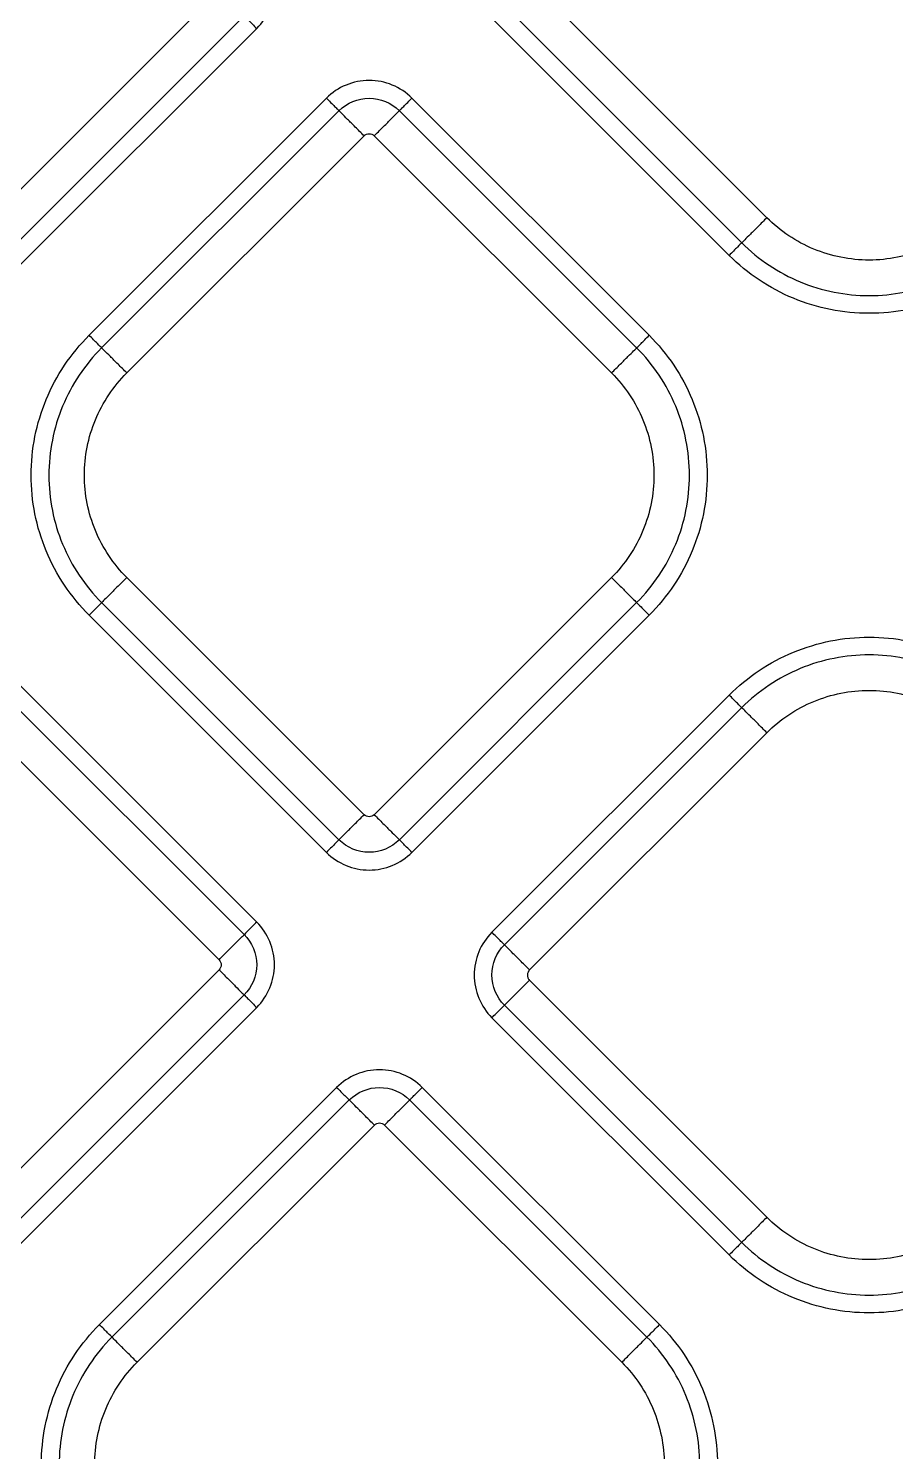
# Model space of a CAD drawing. Extents: x 525 to 613, y 487 to 635.
# Drawn here: x 558.407 to 560.814, y 541.13 to 545.083 of the extents above; entities that cross this region are included whole.
import ezdxf

# ---------------------------------------------------------------- set-up
doc = ezdxf.new("R2010")
doc.units = 0
doc.header["$MEASUREMENT"] = 0
doc.layers.add('1', color=4, linetype='Continuous')
doc.layers.add('STD TEST', color=3, linetype='Continuous')

# ---------------------------------------------------------------- blocks, each defined once
blk = doc.blocks.new('2023 VANGUARD')
at = {"layer": '1', "color": 3, "linetype": 'Continuous', "lineweight": 25}
for p, q in [((-10.024, -47.5036), (-10.6829, -48.1625)), ((-8.503, -48.134), (-9.1618, -47.4751)), ((-9.2315, -47.5449), (-8.5727, -48.2037)), ((-10.6131, -48.2322), (-9.9543, -47.5734)), ((-9.2664, -47.5797), (-8.6075, -48.2386)), ((-10.5783, -48.2671), (-9.9194, -47.6082)), ((-9.7259, -47.8018), (-10.3847, -48.4606)), ((-8.8296, -48.4606), (-9.4884, -47.8018)), ((-9.691, -47.8366), (-10.3499, -48.4955)), ((-8.8645, -48.4955), (-9.5233, -47.8366)), ((-10.2801, -48.5652), (-9.6213, -47.9064)), ((-9.593, -47.9064), (-8.9342, -48.5652)), ((-9.6213, -49.7922), (-10.2801, -49.1333)), ((-8.9342, -49.1333), (-9.593, -49.7922)), ((-10.3499, -49.2031), (-9.691, -49.8619)), ((-9.5233, -49.8619), (-8.8645, -49.2031)), ((-10.3847, -49.2379), (-9.7259, -49.8968)), ((-9.4884, -49.8968), (-8.8296, -49.2379)), ((-9.9194, -50.0903), (-10.5782, -49.4314)), ((-9.9543, -50.1251), (-10.6131, -49.4663)), ((-8.6076, -49.4599), (-9.2664, -50.1188)), ((-8.5727, -49.4948), (-9.2315, -50.1536)), ((-10.6828, -49.536), (-10.024, -50.1949)), ((-9.1618, -50.2234), (-8.503, -49.5645)), ((-10.024, -50.2231), (-10.6828, -50.882)), ((-8.503, -50.9105), (-9.1618, -50.2516)), ((-10.6131, -50.9517), (-9.9543, -50.2929)), ((-10.5782, -50.9866), (-9.9194, -50.3277)), ((-9.2664, -50.3562), (-8.6076, -51.0151)), ((-9.2315, -50.3214), (-8.5727, -50.9802)), ((-9.6974, -50.5498), (-10.3562, -51.2086)), ((-8.8011, -51.2086), (-9.4599, -50.5498)), ((-9.6625, -50.5846), (-10.3213, -51.2434)), ((-8.836, -51.2434), (-9.4948, -50.5846)), ((-10.2516, -51.3132), (-9.5928, -50.6543)), ((-9.5645, -50.6543), (-8.9057, -51.3132))]:
    blk.add_line(p, q, dxfattribs=at)
for points, knots in [([(-9.9194, -47.6082), (-9.8881, -47.5769), (-9.8703, -47.5339), (-9.8702, -47.4452), (-9.8883, -47.4019), (-9.9194, -47.3708)], [0, 0, 0, 0, 0.5, 0.5, 1, 1, 1, 1]), ([(-9.9543, -47.5734), (-9.9537, -47.574), (-9.9524, -47.5753), (-9.9483, -47.5794), (-9.9456, -47.5821), (-9.939, -47.5887), (-9.9352, -47.5925), (-9.9273, -47.6004), (-9.9232, -47.6044), (-9.9194, -47.6082)], [0, 0, 0, 0, 0.25, 0.25, 0.5, 0.5, 0.75, 0.75, 1, 1, 1, 1]), ([(-9.4884, -47.8018), (-9.5198, -47.7704), (-9.5628, -47.7526), (-9.6514, -47.7526), (-9.6948, -47.7707), (-9.7259, -47.8018)], [0, 0, 0, 0, 0.5, 0.5, 1, 1, 1, 1]), ([(-9.7259, -47.8018), (-9.7221, -47.8056), (-9.718, -47.8096), (-9.7102, -47.8175), (-9.7064, -47.8213), (-9.6998, -47.8279), (-9.697, -47.8307), (-9.693, -47.8347), (-9.6917, -47.836), (-9.691, -47.8366)], [0, 0, 0, 0, 0.25, 0.25, 0.5, 0.5, 0.75, 0.75, 1, 1, 1, 1]), ([(-9.691, -47.8366), (-9.6691, -47.8147), (-9.6384, -47.8019), (-9.5758, -47.8019), (-9.5455, -47.8145), (-9.5233, -47.8366)], [0, 0, 0, 0, 0.5, 0.5, 1, 1, 1, 1]), ([(-9.5233, -47.8366), (-9.5227, -47.836), (-9.5214, -47.8347), (-9.5173, -47.8307), (-9.5146, -47.8279), (-9.508, -47.8213), (-9.5042, -47.8175), (-9.4963, -47.8096), (-9.4922, -47.8056), (-9.4884, -47.8018)], [0, 0, 0, 0, 0.25, 0.25, 0.5, 0.5, 0.75, 0.75, 1, 1, 1, 1]), ([(-9.6213, -47.9064), (-9.6296, -47.8981), (-9.6378, -47.8898), (-9.6534, -47.8743), (-9.6606, -47.867), (-9.6733, -47.8544), (-9.6786, -47.849), (-9.6868, -47.8408), (-9.6896, -47.838), (-9.691, -47.8366)], [0, 0, 0, 0, 0.25, 0.25, 0.5, 0.5, 0.75, 0.75, 1, 1, 1, 1]), ([(-9.593, -47.9064), (-9.5856, -47.899), (-9.5777, -47.8911), (-9.5622, -47.8755), (-9.5546, -47.8679), (-9.5413, -47.8546), (-9.5356, -47.849), (-9.5273, -47.8406), (-9.5246, -47.8379), (-9.5233, -47.8366)], [0, 0, 0, 0, 0.25, 0.25, 0.5, 0.5, 0.75, 0.75, 1, 1, 1, 1]), ([(-9.6213, -47.9064), (-9.6176, -47.9027), (-9.6124, -47.9005), (-9.6019, -47.9005), (-9.5967, -47.9027), (-9.593, -47.9064)], [0, 0, 0, 0, 0.5, 0.5, 1, 1, 1, 1]), ([(-8.503, -48.134), (-8.5112, -48.1422), (-8.5195, -48.1505), (-8.535, -48.166), (-8.5423, -48.1733), (-8.5549, -48.1859), (-8.5603, -48.1913), (-8.5685, -48.1995), (-8.5713, -48.2023), (-8.5727, -48.2037)], [0, 0, 0, 0, 0.25, 0.25, 0.5, 0.5, 0.75, 0.75, 1, 1, 1, 1]), ([(-7.9348, -48.134), (-7.972, -48.1712), (-8.0166, -48.2009), (-8.1137, -48.2412), (-8.1663, -48.2516), (-8.2715, -48.2516), (-8.324, -48.2412), (-8.4212, -48.2009), (-8.4658, -48.1712), (-8.503, -48.134)], [0, 0, 0, 0, 0.25, 0.25, 0.5, 0.5, 0.75, 0.75, 1, 1, 1, 1]), ([(-8.5727, -48.2037), (-8.5741, -48.2051), (-8.5784, -48.2094), (-8.591, -48.222), (-8.5993, -48.2303), (-8.6075, -48.2386)], [0, 0, 0, 0, 0.5, 0.5, 1, 1, 1, 1]), ([(-8.5727, -48.2037), (-8.5264, -48.25), (-8.4709, -48.2871), (-8.3499, -48.3372), (-8.2844, -48.3502), (-8.1534, -48.3502), (-8.0879, -48.3372), (-7.9669, -48.2871), (-7.9114, -48.25), (-7.8651, -48.2037)], [0, 0, 0, 0, 0.25, 0.25, 0.5, 0.5, 0.75, 0.75, 1, 1, 1, 1]), ([(-7.8302, -48.2386), (-7.8811, -48.2894), (-7.9421, -48.3302), (-8.075, -48.3852), (-8.1469, -48.3995), (-8.2908, -48.3995), (-8.3628, -48.3852), (-8.4957, -48.3302), (-8.5567, -48.2894), (-8.6075, -48.2386)], [0, 0, 0, 0, 0.25, 0.25, 0.5, 0.5, 0.75, 0.75, 1, 1, 1, 1]), ([(-10.3847, -49.2379), (-10.4356, -49.187), (-10.4763, -49.1261), (-10.5314, -48.9931), (-10.5457, -48.9212), (-10.5457, -48.7773), (-10.5314, -48.7054), (-10.4763, -48.5725), (-10.4356, -48.5115), (-10.3847, -48.4606)], [0, 0, 0, 0, 0.25, 0.25, 0.5, 0.5, 0.75, 0.75, 1, 1, 1, 1]), ([(-10.3499, -48.4955), (-10.3512, -48.4941), (-10.3556, -48.4898), (-10.3682, -48.4771), (-10.3765, -48.4689), (-10.3847, -48.4606)], [0, 0, 0, 0, 0.5, 0.5, 1, 1, 1, 1]), ([(-8.8645, -48.4955), (-8.8631, -48.4941), (-8.8587, -48.4898), (-8.8461, -48.4771), (-8.8379, -48.4689), (-8.8296, -48.4606)], [0, 0, 0, 0, 0.5, 0.5, 1, 1, 1, 1]), ([(-8.8296, -48.4606), (-8.7787, -48.5115), (-8.738, -48.5725), (-8.6829, -48.7054), (-8.6686, -48.7773), (-8.6686, -48.9212), (-8.6829, -48.9931), (-8.738, -49.1261), (-8.7787, -49.187), (-8.8296, -49.2379)], [0, 0, 0, 0, 0.25, 0.25, 0.5, 0.5, 0.75, 0.75, 1, 1, 1, 1]), ([(-10.3499, -48.4955), (-10.3962, -48.5418), (-10.4333, -48.5973), (-10.4834, -48.7183), (-10.4964, -48.7838), (-10.4964, -48.9148), (-10.4834, -48.9802), (-10.4333, -49.1012), (-10.3962, -49.1567), (-10.3499, -49.2031)], [0, 0, 0, 0, 0.25, 0.25, 0.5, 0.5, 0.75, 0.75, 1, 1, 1, 1]), ([(-10.2801, -48.5652), (-10.2884, -48.5569), (-10.2967, -48.5487), (-10.3122, -48.5331), (-10.3195, -48.5259), (-10.3321, -48.5132), (-10.3375, -48.5079), (-10.3457, -48.4997), (-10.3485, -48.4969), (-10.3499, -48.4955)], [0, 0, 0, 0, 0.25, 0.25, 0.5, 0.5, 0.75, 0.75, 1, 1, 1, 1]), ([(-8.9342, -48.5652), (-8.9259, -48.5569), (-8.9177, -48.5487), (-8.9021, -48.5331), (-8.8949, -48.5259), (-8.8822, -48.5132), (-8.8769, -48.5079), (-8.8687, -48.4997), (-8.8658, -48.4969), (-8.8645, -48.4955)], [0, 0, 0, 0, 0.25, 0.25, 0.5, 0.5, 0.75, 0.75, 1, 1, 1, 1]), ([(-8.8645, -49.2031), (-8.8182, -49.1567), (-8.7811, -49.1012), (-8.7309, -48.9802), (-8.7179, -48.9148), (-8.7179, -48.7838), (-8.7309, -48.7183), (-8.7811, -48.5973), (-8.8182, -48.5418), (-8.8645, -48.4955)], [0, 0, 0, 0, 0.25, 0.25, 0.5, 0.5, 0.75, 0.75, 1, 1, 1, 1]), ([(-10.2801, -49.1333), (-10.3173, -49.0961), (-10.3471, -49.0516), (-10.3873, -48.9544), (-10.3978, -48.9019), (-10.3978, -48.7967), (-10.3873, -48.7441), (-10.3471, -48.6469), (-10.3173, -48.6024), (-10.2801, -48.5652)], [0, 0, 0, 0, 0.25, 0.25, 0.5, 0.5, 0.75, 0.75, 1, 1, 1, 1]), ([(-8.9342, -48.5652), (-8.897, -48.6024), (-8.8672, -48.6469), (-8.827, -48.7441), (-8.8165, -48.7967), (-8.8165, -48.9019), (-8.827, -48.9544), (-8.8672, -49.0516), (-8.897, -49.0961), (-8.9342, -49.1333)], [0, 0, 0, 0, 0.25, 0.25, 0.5, 0.5, 0.75, 0.75, 1, 1, 1, 1]), ([(-10.2801, -49.1333), (-10.2884, -49.1416), (-10.2967, -49.1499), (-10.3122, -49.1654), (-10.3195, -49.1727), (-10.3321, -49.1853), (-10.3375, -49.1907), (-10.3457, -49.1989), (-10.3485, -49.2017), (-10.3499, -49.2031)], [0, 0, 0, 0, 0.25, 0.25, 0.5, 0.5, 0.75, 0.75, 1, 1, 1, 1]), ([(-8.9342, -49.1333), (-8.9259, -49.1416), (-8.9177, -49.1499), (-8.9021, -49.1654), (-8.8949, -49.1727), (-8.8822, -49.1853), (-8.8769, -49.1907), (-8.8687, -49.1989), (-8.8658, -49.2017), (-8.8645, -49.2031)], [0, 0, 0, 0, 0.25, 0.25, 0.5, 0.5, 0.75, 0.75, 1, 1, 1, 1]), ([(-10.3499, -49.2031), (-10.3512, -49.2044), (-10.3556, -49.2088), (-10.3682, -49.2214), (-10.3765, -49.2296), (-10.3847, -49.2379)], [0, 0, 0, 0, 0.5, 0.5, 1, 1, 1, 1]), ([(-8.8645, -49.2031), (-8.8631, -49.2044), (-8.8587, -49.2088), (-8.8461, -49.2214), (-8.8379, -49.2296), (-8.8296, -49.2379)], [0, 0, 0, 0, 0.5, 0.5, 1, 1, 1, 1]), ([(-8.6076, -49.4599), (-8.5567, -49.4091), (-8.4957, -49.3683), (-8.3628, -49.3133), (-8.2909, -49.299), (-8.147, -49.299), (-8.0751, -49.3133), (-7.9421, -49.3683), (-7.8811, -49.4091), (-7.8303, -49.4599)], [0, 0, 0, 0, 0.25, 0.25, 0.5, 0.5, 0.75, 0.75, 1, 1, 1, 1]), ([(-7.8651, -49.4948), (-7.9114, -49.4485), (-7.9669, -49.4114), (-8.088, -49.3613), (-8.1534, -49.3483), (-8.2844, -49.3483), (-8.3499, -49.3613), (-8.4709, -49.4114), (-8.5264, -49.4485), (-8.5727, -49.4948)], [0, 0, 0, 0, 0.25, 0.25, 0.5, 0.5, 0.75, 0.75, 1, 1, 1, 1]), ([(-8.503, -49.5645), (-8.4658, -49.5273), (-8.4212, -49.4976), (-8.3241, -49.4573), (-8.2715, -49.4469), (-8.1663, -49.4469), (-8.1138, -49.4573), (-8.0166, -49.4976), (-7.972, -49.5273), (-7.9349, -49.5645)], [0, 0, 0, 0, 0.25, 0.25, 0.5, 0.5, 0.75, 0.75, 1, 1, 1, 1]), ([(-8.5727, -49.4948), (-8.5741, -49.4934), (-8.5784, -49.4891), (-8.5911, -49.4765), (-8.5993, -49.4682), (-8.6076, -49.4599)], [0, 0, 0, 0, 0.5, 0.5, 1, 1, 1, 1]), ([(-8.503, -49.5645), (-8.5113, -49.5563), (-8.5195, -49.548), (-8.5351, -49.5325), (-8.5423, -49.5252), (-8.5549, -49.5126), (-8.5603, -49.5072), (-8.5685, -49.499), (-8.5713, -49.4962), (-8.5727, -49.4948)], [0, 0, 0, 0, 0.25, 0.25, 0.5, 0.5, 0.75, 0.75, 1, 1, 1, 1]), ([(-9.691, -49.8619), (-9.6896, -49.8605), (-9.6868, -49.8577), (-9.6786, -49.8495), (-9.6733, -49.8441), (-9.6606, -49.8315), (-9.6534, -49.8242), (-9.6378, -49.8087), (-9.6296, -49.8004), (-9.6213, -49.7922)], [0, 0, 0, 0, 0.25, 0.25, 0.5, 0.5, 0.75, 0.75, 1, 1, 1, 1]), ([(-9.593, -49.7922), (-9.5967, -49.7959), (-9.6019, -49.798), (-9.6124, -49.798), (-9.6176, -49.7959), (-9.6213, -49.7922)], [0, 0, 0, 0, 0.5, 0.5, 1, 1, 1, 1]), ([(-9.593, -49.7922), (-9.5848, -49.8004), (-9.5765, -49.8087), (-9.561, -49.8242), (-9.5537, -49.8315), (-9.5411, -49.8441), (-9.5357, -49.8495), (-9.5275, -49.8577), (-9.5247, -49.8605), (-9.5233, -49.8619)], [0, 0, 0, 0, 0.25, 0.25, 0.5, 0.5, 0.75, 0.75, 1, 1, 1, 1]), ([(-9.691, -49.8619), (-9.6917, -49.8625), (-9.693, -49.8638), (-9.697, -49.8679), (-9.6998, -49.8706), (-9.7064, -49.8772), (-9.7102, -49.881), (-9.718, -49.8889), (-9.7221, -49.8929), (-9.7259, -49.8968)], [0, 0, 0, 0, 0.25, 0.25, 0.5, 0.5, 0.75, 0.75, 1, 1, 1, 1]), ([(-9.5233, -49.8619), (-9.5453, -49.8839), (-9.5759, -49.8966), (-9.6385, -49.8966), (-9.6689, -49.884), (-9.691, -49.8619)], [0, 0, 0, 0, 0.5, 0.5, 1, 1, 1, 1]), ([(-9.4884, -49.8968), (-9.4922, -49.8929), (-9.4963, -49.8889), (-9.5042, -49.881), (-9.508, -49.8772), (-9.5146, -49.8706), (-9.5173, -49.8679), (-9.5214, -49.8638), (-9.5227, -49.8625), (-9.5233, -49.8619)], [0, 0, 0, 0, 0.25, 0.25, 0.5, 0.5, 0.75, 0.75, 1, 1, 1, 1]), ([(-9.7259, -49.8968), (-9.6945, -49.9281), (-9.6516, -49.9459), (-9.5629, -49.9459), (-9.5195, -49.9279), (-9.4884, -49.8968)], [0, 0, 0, 0, 0.5, 0.5, 1, 1, 1, 1]), ([(-9.9194, -50.0903), (-9.9232, -50.0941), (-9.9273, -50.0981), (-9.9351, -50.106), (-9.9389, -50.1098), (-9.9455, -50.1164), (-9.9483, -50.1192), (-9.9523, -50.1232), (-9.9536, -50.1245), (-9.9543, -50.1251)], [0, 0, 0, 0, 0.25, 0.25, 0.5, 0.5, 0.75, 0.75, 1, 1, 1, 1]), ([(-9.9194, -50.3277), (-9.888, -50.2964), (-9.8702, -50.2534), (-9.8702, -50.1647), (-9.8883, -50.1214), (-9.9194, -50.0903)], [0, 0, 0, 0, 0.5, 0.5, 1, 1, 1, 1]), ([(-9.2664, -50.1188), (-9.2978, -50.1501), (-9.3156, -50.1931), (-9.3156, -50.2818), (-9.2975, -50.3251), (-9.2664, -50.3562)], [0, 0, 0, 0, 0.5, 0.5, 1, 1, 1, 1]), ([(-9.2315, -50.1536), (-9.2322, -50.153), (-9.2335, -50.1517), (-9.2375, -50.1477), (-9.2403, -50.1449), (-9.2469, -50.1383), (-9.2507, -50.1345), (-9.2586, -50.1266), (-9.2626, -50.1226), (-9.2664, -50.1188)], [0, 0, 0, 0, 0.25, 0.25, 0.5, 0.5, 0.75, 0.75, 1, 1, 1, 1]), ([(-10.024, -50.1949), (-10.0157, -50.1866), (-10.0075, -50.1783), (-9.9919, -50.1628), (-9.9847, -50.1555), (-9.972, -50.1429), (-9.9667, -50.1375), (-9.9585, -50.1293), (-9.9556, -50.1265), (-9.9543, -50.1251)], [0, 0, 0, 0, 0.25, 0.25, 0.5, 0.5, 0.75, 0.75, 1, 1, 1, 1]), ([(-9.9543, -50.1251), (-9.9323, -50.1471), (-9.9195, -50.1777), (-9.9195, -50.2404), (-9.9321, -50.2707), (-9.9543, -50.2929)], [0, 0, 0, 0, 0.5, 0.5, 1, 1, 1, 1]), ([(-9.2315, -50.3214), (-9.2535, -50.2994), (-9.2663, -50.2688), (-9.2663, -50.2061), (-9.2537, -50.1758), (-9.2315, -50.1536)], [0, 0, 0, 0, 0.5, 0.5, 1, 1, 1, 1]), ([(-9.1618, -50.2234), (-9.1692, -50.216), (-9.1771, -50.2081), (-9.1927, -50.1925), (-9.2003, -50.1849), (-9.2136, -50.1716), (-9.2192, -50.166), (-9.2275, -50.1576), (-9.2302, -50.1549), (-9.2315, -50.1536)], [0, 0, 0, 0, 0.25, 0.25, 0.5, 0.5, 0.75, 0.75, 1, 1, 1, 1]), ([(-10.024, -50.1949), (-10.0203, -50.1986), (-10.0181, -50.2038), (-10.0181, -50.2142), (-10.0203, -50.2194), (-10.024, -50.2231)], [0, 0, 0, 0, 0.5, 0.5, 1, 1, 1, 1]), ([(-10.024, -50.2231), (-10.0166, -50.2305), (-10.0087, -50.2384), (-9.9931, -50.254), (-9.9855, -50.2616), (-9.9722, -50.2749), (-9.9666, -50.2805), (-9.9583, -50.2889), (-9.9556, -50.2916), (-9.9543, -50.2929)], [0, 0, 0, 0, 0.25, 0.25, 0.5, 0.5, 0.75, 0.75, 1, 1, 1, 1]), ([(-9.1618, -50.2234), (-9.1624, -50.224), (-9.1636, -50.2253), (-9.165, -50.2275), (-9.1664, -50.2302), (-9.1674, -50.2336), (-9.1678, -50.2375), (-9.1674, -50.2414), (-9.1663, -50.2452), (-9.1645, -50.2487), (-9.1627, -50.2507), (-9.1618, -50.2516)], [0, 0, 0, 0, 0.083478, 0.166388, 0.250171, 0.374789, 0.500105, 0.62472, 0.750039, 0.874841, 1, 1, 1, 1]), ([(-9.2315, -50.3214), (-9.2302, -50.3201), (-9.2275, -50.3174), (-9.2192, -50.309), (-9.2136, -50.3034), (-9.2003, -50.2901), (-9.1927, -50.2825), (-9.1771, -50.267), (-9.1692, -50.259), (-9.1618, -50.2516)], [0, 0, 0, 0, 0.25, 0.25, 0.5, 0.5, 0.75, 0.75, 1, 1, 1, 1]), ([(-9.9543, -50.2929), (-9.9536, -50.2935), (-9.9523, -50.2948), (-9.9483, -50.2988), (-9.9455, -50.3016), (-9.9389, -50.3082), (-9.9351, -50.312), (-9.9273, -50.3199), (-9.9232, -50.3239), (-9.9194, -50.3277)], [0, 0, 0, 0, 0.25, 0.25, 0.5, 0.5, 0.75, 0.75, 1, 1, 1, 1]), ([(-9.2664, -50.3562), (-9.2626, -50.3524), (-9.2586, -50.3484), (-9.2507, -50.3405), (-9.2469, -50.3367), (-9.2403, -50.3301), (-9.2375, -50.3274), (-9.2335, -50.3233), (-9.2322, -50.322), (-9.2315, -50.3214)], [0, 0, 0, 0, 0.25, 0.25, 0.5, 0.5, 0.75, 0.75, 1, 1, 1, 1]), ([(-9.4599, -50.5498), (-9.4913, -50.5184), (-9.5343, -50.5006), (-9.6229, -50.5006), (-9.6663, -50.5186), (-9.6974, -50.5498)], [0, 0, 0, 0, 0.5, 0.5, 1, 1, 1, 1]), ([(-9.6974, -50.5498), (-9.6936, -50.5536), (-9.6895, -50.5576), (-9.6817, -50.5655), (-9.6778, -50.5693), (-9.6713, -50.5759), (-9.6685, -50.5786), (-9.6644, -50.5827), (-9.6631, -50.584), (-9.6625, -50.5846)], [0, 0, 0, 0, 0.25, 0.25, 0.5, 0.5, 0.75, 0.75, 1, 1, 1, 1]), ([(-9.6625, -50.5846), (-9.6405, -50.5626), (-9.6099, -50.5499), (-9.5473, -50.5499), (-9.5169, -50.5625), (-9.4948, -50.5846)], [0, 0, 0, 0, 0.5, 0.5, 1, 1, 1, 1]), ([(-9.4948, -50.5846), (-9.4942, -50.584), (-9.4929, -50.5827), (-9.4888, -50.5786), (-9.486, -50.5759), (-9.4795, -50.5693), (-9.4756, -50.5655), (-9.4678, -50.5576), (-9.4637, -50.5536), (-9.4599, -50.5498)], [0, 0, 0, 0, 0.25, 0.25, 0.5, 0.5, 0.75, 0.75, 1, 1, 1, 1]), ([(-9.5928, -50.6543), (-9.6011, -50.6461), (-9.6093, -50.6378), (-9.6249, -50.6223), (-9.6321, -50.615), (-9.6448, -50.6024), (-9.6501, -50.597), (-9.6583, -50.5888), (-9.6611, -50.586), (-9.6625, -50.5846)], [0, 0, 0, 0, 0.25, 0.25, 0.5, 0.5, 0.75, 0.75, 1, 1, 1, 1]), ([(-9.5645, -50.6543), (-9.5571, -50.6469), (-9.5492, -50.639), (-9.5337, -50.6235), (-9.5261, -50.6159), (-9.5128, -50.6026), (-9.5071, -50.5969), (-9.4988, -50.5886), (-9.4961, -50.5859), (-9.4948, -50.5846)], [0, 0, 0, 0, 0.25, 0.25, 0.5, 0.5, 0.75, 0.75, 1, 1, 1, 1]), ([(-9.5928, -50.6543), (-9.5891, -50.6506), (-9.5839, -50.6485), (-9.5734, -50.6485), (-9.5682, -50.6506), (-9.5645, -50.6543)], [0, 0, 0, 0, 0.5, 0.5, 1, 1, 1, 1]), ([(-8.503, -50.9105), (-8.5113, -50.9188), (-8.5195, -50.927), (-8.5351, -50.9425), (-8.5423, -50.9498), (-8.5549, -50.9624), (-8.5603, -50.9678), (-8.5685, -50.976), (-8.5713, -50.9788), (-8.5727, -50.9802)], [0, 0, 0, 0, 0.25, 0.25, 0.5, 0.5, 0.75, 0.75, 1, 1, 1, 1]), ([(-7.9349, -50.9105), (-7.972, -50.9477), (-8.0166, -50.9774), (-8.1138, -51.0177), (-8.1663, -51.0281), (-8.2715, -51.0281), (-8.3241, -51.0177), (-8.4212, -50.9774), (-8.4658, -50.9477), (-8.503, -50.9105)], [0, 0, 0, 0, 0.25, 0.25, 0.5, 0.5, 0.75, 0.75, 1, 1, 1, 1]), ([(-8.5727, -50.9802), (-8.5741, -50.9816), (-8.5784, -50.9859), (-8.5911, -50.9986), (-8.5993, -51.0068), (-8.6076, -51.0151)], [0, 0, 0, 0, 0.5, 0.5, 1, 1, 1, 1]), ([(-8.5727, -50.9802), (-8.5264, -51.0265), (-8.4709, -51.0636), (-8.3499, -51.1137), (-8.2844, -51.1267), (-8.1534, -51.1267), (-8.088, -51.1137), (-7.9669, -51.0636), (-7.9114, -51.0265), (-7.8651, -50.9802)], [0, 0, 0, 0, 0.25, 0.25, 0.5, 0.5, 0.75, 0.75, 1, 1, 1, 1]), ([(-7.8303, -51.0151), (-7.8811, -51.0659), (-7.9421, -51.1067), (-8.0751, -51.1617), (-8.147, -51.176), (-8.2909, -51.176), (-8.3628, -51.1617), (-8.4957, -51.1067), (-8.5567, -51.0659), (-8.6076, -51.0151)], [0, 0, 0, 0, 0.25, 0.25, 0.5, 0.5, 0.75, 0.75, 1, 1, 1, 1]), ([(-10.3562, -51.9859), (-10.4071, -51.935), (-10.4478, -51.874), (-10.5029, -51.7411), (-10.5172, -51.6692), (-10.5172, -51.5253), (-10.5029, -51.4534), (-10.4478, -51.3204), (-10.4071, -51.2595), (-10.3562, -51.2086)], [0, 0, 0, 0, 0.25, 0.25, 0.5, 0.5, 0.75, 0.75, 1, 1, 1, 1]), ([(-10.3213, -51.2434), (-10.3227, -51.2421), (-10.3271, -51.2377), (-10.3397, -51.2251), (-10.3479, -51.2169), (-10.3562, -51.2086)], [0, 0, 0, 0, 0.5, 0.5, 1, 1, 1, 1]), ([(-8.836, -51.2434), (-8.8346, -51.2421), (-8.8302, -51.2377), (-8.8176, -51.2251), (-8.8094, -51.2169), (-8.8011, -51.2086)], [0, 0, 0, 0, 0.5, 0.5, 1, 1, 1, 1]), ([(-8.8011, -51.2086), (-8.7502, -51.2595), (-8.7095, -51.3204), (-8.6544, -51.4534), (-8.6401, -51.5253), (-8.6401, -51.6692), (-8.6544, -51.7411), (-8.7095, -51.874), (-8.7502, -51.935), (-8.8011, -51.9859)], [0, 0, 0, 0, 0.25, 0.25, 0.5, 0.5, 0.75, 0.75, 1, 1, 1, 1]), ([(-10.3213, -51.2434), (-10.3677, -51.2898), (-10.4047, -51.3453), (-10.4549, -51.4663), (-10.4679, -51.5317), (-10.4679, -51.6627), (-10.4549, -51.7282), (-10.4047, -51.8492), (-10.3677, -51.9047), (-10.3213, -51.951)], [0, 0, 0, 0, 0.25, 0.25, 0.5, 0.5, 0.75, 0.75, 1, 1, 1, 1]), ([(-10.2516, -51.3132), (-10.2599, -51.3049), (-10.2682, -51.2966), (-10.2837, -51.2811), (-10.291, -51.2738), (-10.3036, -51.2612), (-10.309, -51.2558), (-10.3171, -51.2476), (-10.32, -51.2448), (-10.3213, -51.2434)], [0, 0, 0, 0, 0.25, 0.25, 0.5, 0.5, 0.75, 0.75, 1, 1, 1, 1]), ([(-8.9057, -51.3132), (-8.8974, -51.3049), (-8.8891, -51.2966), (-8.8736, -51.2811), (-8.8663, -51.2738), (-8.8537, -51.2612), (-8.8483, -51.2558), (-8.8402, -51.2476), (-8.8373, -51.2448), (-8.836, -51.2434)], [0, 0, 0, 0, 0.25, 0.25, 0.5, 0.5, 0.75, 0.75, 1, 1, 1, 1]), ([(-8.836, -51.951), (-8.7896, -51.9047), (-8.7526, -51.8492), (-8.7024, -51.7282), (-8.6894, -51.6627), (-8.6894, -51.5317), (-8.7024, -51.4663), (-8.7526, -51.3453), (-8.7896, -51.2898), (-8.836, -51.2434)], [0, 0, 0, 0, 0.25, 0.25, 0.5, 0.5, 0.75, 0.75, 1, 1, 1, 1]), ([(-10.2516, -51.8813), (-10.2888, -51.8441), (-10.3186, -51.7996), (-10.3588, -51.7024), (-10.3693, -51.6498), (-10.3693, -51.5446), (-10.3588, -51.4921), (-10.3186, -51.3949), (-10.2888, -51.3504), (-10.2516, -51.3132)], [0, 0, 0, 0, 0.25, 0.25, 0.5, 0.5, 0.75, 0.75, 1, 1, 1, 1]), ([(-8.9057, -51.3132), (-8.8685, -51.3504), (-8.8387, -51.3949), (-8.7985, -51.4921), (-8.788, -51.5446), (-8.788, -51.6498), (-8.7985, -51.7024), (-8.8387, -51.7996), (-8.8685, -51.8441), (-8.9057, -51.8813)], [0, 0, 0, 0, 0.25, 0.25, 0.5, 0.5, 0.75, 0.75, 1, 1, 1, 1])]:
    blk.add_open_spline(points, degree=3, knots=knots, dxfattribs=at)
blk = doc.blocks.new('2026 Vanguard')
at = {"layer": 'STD TEST', "color": 1}
blk.add_blockref('2023 VANGUARD', (44.1613, 88.209), dxfattribs=at)

msp = doc.modelspace()

# ---------------------------------------------------------------- block references
at = {"layer": '1'}
msp.add_blockref('2026 Vanguard', (524.7985, 504.4821), dxfattribs=at)

doc.saveas('drawing.dxf')
